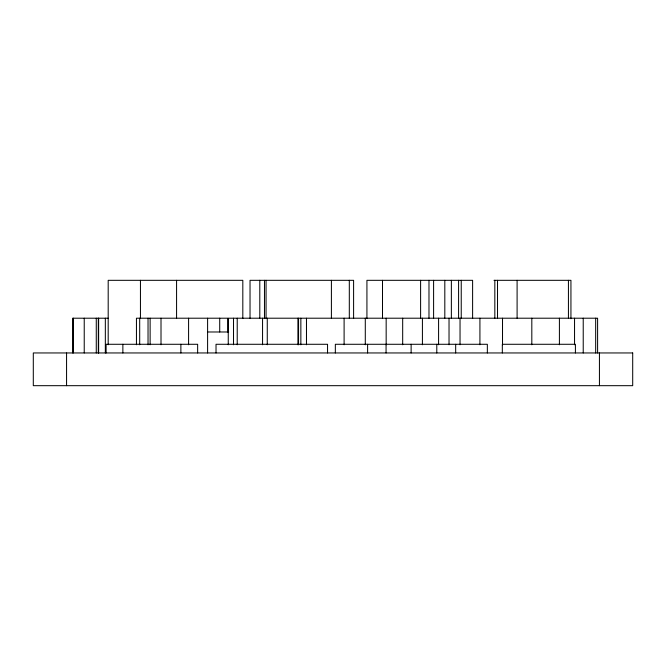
<?xml version="1.0" encoding="UTF-8"?>
<svg xmlns="http://www.w3.org/2000/svg" width="666" height="666" viewBox="0 0 666 666"><rect width="100%" height="100%" fill="white"/><g stroke="black" fill="none" stroke-linecap="round" stroke-linejoin="round"><path stroke-width="1" d="M493.972 280.319L570.937 280.319L570.937 318.714M108.192 318.206L72.594 318.206L72.594 352.955M207.601 331.984L228.696 331.984M599.433 352.955L599.433 385.681M597.602 352.955L597.602 318.206L228.255 318.206L228.255 344.78M595.67 318.206L595.67 352.955M583.225 318.206L583.225 352.955M575.416 352.955L575.416 344.28L502.33 344.28L502.33 352.955M574.542 318.206L574.542 344.78M568.431 280.319L568.431 318.206M559.407 318.206L559.407 344.78M531.818 318.206L531.818 344.78M517.099 280.319L517.099 318.206M502.514 318.206L502.514 344.78M497.519 280.319L497.519 318.206M494.83 280.319L494.83 318.206M487.346 352.955L487.346 344.28L335.339 344.28L335.339 352.955M479.92 318.206L479.92 344.78M472.61 318.548L472.61 280.319L366.924 280.319L366.924 318.548M461.238 280.319L461.238 318.548M460.04 318.206L460.04 344.78M458.591 280.319L458.591 318.206M455.677 344.28L455.677 352.955M451.365 280.319L451.365 318.206M449.026 318.206L449.026 344.78M444.813 280.319L444.813 318.206M438.586 318.206L438.586 344.78M436.788 344.28L436.788 352.955M433.599 280.319L433.599 318.206M428.979 280.319L428.979 318.206M422.419 318.206L422.419 344.78M420.604 280.319L420.604 318.206M411.13 344.28L411.13 352.955M402.68 318.206L402.68 344.78M386.163 318.206L386.163 344.78M386.064 344.28L386.064 352.955M382.5 280.319L382.5 318.206M367.607 344.28L367.607 352.955M365.293 318.206L365.293 344.78M353.596 318.548L353.596 280.319L250.033 280.319L250.033 318.548M349.309 280.319L349.309 318.206M344.106 318.206L344.106 344.78M331.402 280.319L331.402 318.206M327.547 352.955L327.547 344.28L216.025 344.28L216.025 352.955M306.477 318.206L306.477 344.78M300.857 318.206L300.857 344.78M298.551 318.206L298.551 344.78M297.935 318.206L297.935 344.78M267.266 318.206L267.266 344.78M266.059 280.319L266.059 318.206M264.477 280.319L264.477 318.206M262.554 318.206L262.554 344.78M259.798 280.319L259.798 318.206M242.815 318.548L242.815 280.319L108.192 280.319L108.192 344.78M237.221 318.206L237.221 344.78M233.516 318.206L233.516 344.78M227.83 331.984L227.83 318.206L136.447 318.206L136.447 344.78M219.713 318.206L219.713 331.984M207.601 318.206L207.601 352.955M197.644 352.955L197.644 344.28L106.102 344.28L106.102 352.955M188.586 318.206L188.586 344.78M180.877 344.28L180.877 352.955M176.573 280.319L176.573 318.206M161.006 318.206L161.006 344.78M150.133 318.206L150.133 344.78M148.035 318.206L148.035 344.78M140.451 280.319L140.451 318.206M139.694 318.206L139.694 344.78M122.869 344.28L122.869 352.955M105.336 318.206L105.336 352.955M98.626 318.206L98.626 352.955M98.318 318.206L98.318 352.955M96.27 318.206L96.27 352.955M84.232 318.206L84.232 352.955M73.435 318.206L73.435 352.955M66.567 352.955L66.567 385.681M632.7 352.955L33.3 352.955L33.3 385.681L632.7 385.681L632.7 352.955"/></g></svg>
